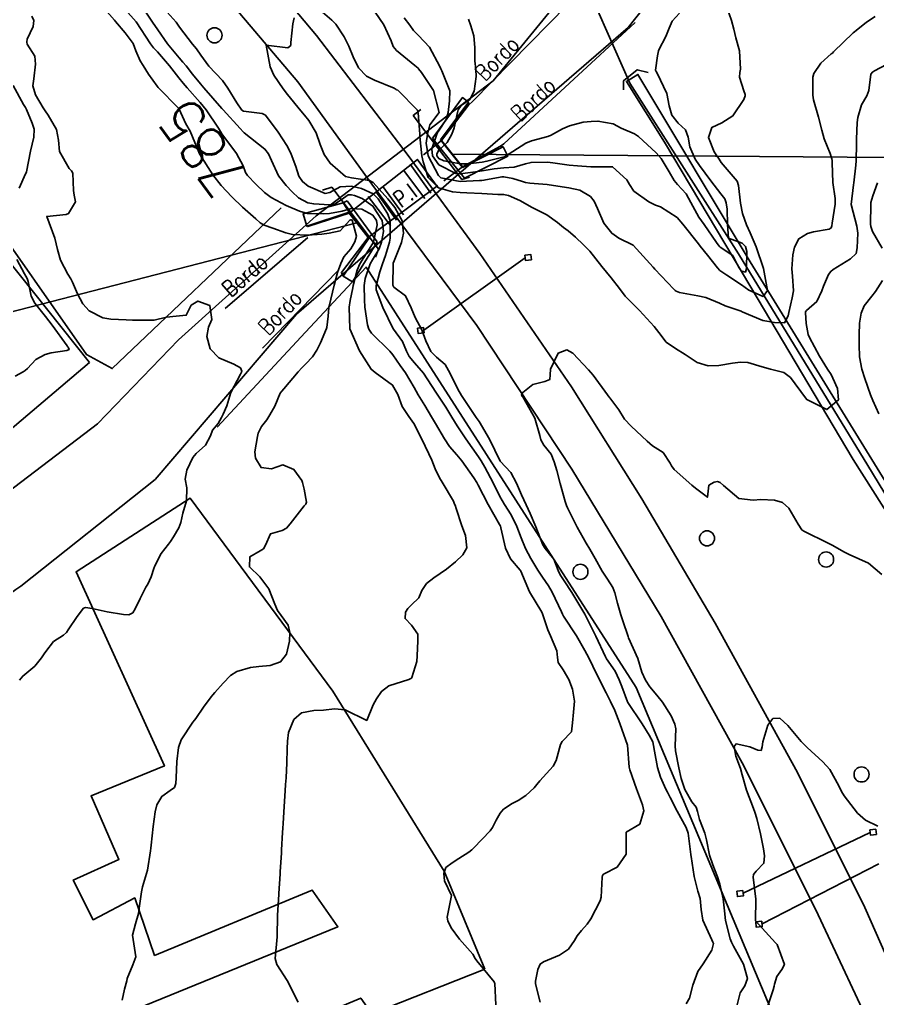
# Model space of a CAD drawing. Header units: metres. Extents: x 307586 to 320046, y 7427249 to 7434250.
# Drawn here: x 319146.4 to 319225.3, y 7428786.1 to 7428876.1 of the extents above; entities that cross this region are included whole.
import ezdxf
from ezdxf.enums import TextEntityAlignment as Align

# ---------------------------------------------------------------- set-up
doc = ezdxf.new("R2010")
doc.units = ezdxf.units.M
doc.header["$MEASUREMENT"] = 0
doc.linetypes.add('CONTINUO', pattern=[0])
doc.linetypes.add('TRACEJADO', pattern=[8.7, 8, -0.7])
for name, color, linetype in [('ALA', 45, 'Continuous'), ('BORDO', 45, 'Continuous'), ('BUEIRO', 151, 'Continuous'), ('Canaleta de Drenagem', 151, 'Continuous'), ('Cotas', 45, 'Continuous'), ('Curvas de Nivel 1m', 11, 'Continuous'), ('Curvas de Nivel 5m', 15, 'Continuous'), ('Divisa', 42, 'FENCELINE2'), ('Edificações', 30, 'Continuous'), ('EIXO', 45, 'Continuous'), ('GALERIA', 45, 'Continuous'), ('Hidrografia', 140, 'Continuous'), ('Linha Férrea', 20, 'Continuous'), ('Pontes_Viadutos_Tubos', 190, 'Continuous'), ('Portico', 45, 'Continuous'), ('Postes', 20, 'Continuous'), ('TEXTO', 45, 'Continuous'), ('TRILHO', 45, 'Continuous'), ('Vias Primárias', 230, 'Continuous')]:
    doc.layers.add(name, color=color, linetype=linetype)
doc.styles.add('ROMANS', font='romans', dxfattribs={"height": 0.2})
doc.styles.add('Style-STANDARD', font='STANDARD.shx')
doc.linetypes.add('FENCELINE2', pattern='A,0.25,-0.1,[132,ltypeshp.shx,S=0.1,R=0,X=-0.1,Y=0],-0.1,1', length=1.45)

msp = doc.modelspace()

# ---------------------------------------------------------------- linework, layer by layer
at = {"layer": 'ALA', "linetype": 'CONTINUO'}
for points in [[(319187.325, 7428861.522, 789.169), (319186.713, 7428862.286, 789.04), (319184.877, 7428864.571, 788.965), (319184.384, 7428865.19, 788.967)], [(319176.517, 7428859.44, 789.023), (319176.154, 7428859.251, 788.919), (319172.477, 7428858.248, 786.239), (319172.813, 7428857.109, 786.281)], [(319176.72, 7428858.294, 784.891), (319172.917, 7428857.074, 785.169), (319172.813, 7428857.109, 786.281)], [(319178.446, 7428856.077, 785.2), (319176, 7428852.857, 785.288), (319176.168, 7428852.498, 786.422)], [(319179.304, 7428855.655, 788.977), (319179.155, 7428855.458, 788.983), (319177.034, 7428852.002, 786.398), (319176.168, 7428852.498, 786.422)]]:
    msp.add_polyline3d(points, dxfattribs=at)
at = {"layer": 'BORDO', "linetype": 'CONTINUO'}
for points in [[(319187.709, 7428868.237, 785.391), (319188.104, 7428868.597, 785.378), (319198.561, 7428879.287, 785.573)], [(319190.648, 7428864.469, 785.473), (319190.931, 7428864.679, 785.315), (319203.026, 7428875.844, 785.689)], [(319172.907, 7428856.074, 784.675), (319165.285, 7428849.527, 784.046)], [(319175.691, 7428853.04, 784.63), (319168.721, 7428845.884, 784.046)]]:
    msp.add_polyline3d(points, dxfattribs=at)
at = {"layer": 'BUEIRO', "linetype": 'CONTINUO'}
for points in [[(319187.685, 7428868.531, 786.335), (319187.141, 7428868.933, 786.335), (319184.694, 7428865.619, 788.931), (319184.384, 7428865.19, 788.967)], [(319185.112, 7428865.047, 788.951), (319187.685, 7428868.531, 786.335)], [(319187.685, 7428868.531, 786.335), (319187.709, 7428868.237, 785.391), (319185.207, 7428864.986, 785.289)], [(319185.112, 7428865.047, 788.951), (319187.143, 7428862.514, 789.152)], [(319185.112, 7428865.047, 788.951), (319185.207, 7428864.986, 785.289), (319187.142, 7428862.563, 785.277), (319187.143, 7428862.514, 789.152)], [(319190.879, 7428864.423, 786.518), (319190.648, 7428864.469, 785.473), (319187.142, 7428862.563, 785.277)], [(319187.143, 7428862.514, 789.152), (319190.879, 7428864.423, 786.518)], [(319187.325, 7428861.522, 789.169), (319191.318, 7428863.563, 786.518), (319190.879, 7428864.423, 786.518)], [(319176.154, 7428859.251, 788.919), (319176.719, 7428858.399, 788.933)], [(319176.517, 7428859.44, 789.023), (319179.304, 7428855.655, 788.977)], [(319176.719, 7428858.399, 788.933), (319172.813, 7428857.109, 786.281)], [(319176.719, 7428858.399, 788.933), (319176.72, 7428858.294, 784.891), (319178.446, 7428856.077, 785.2), (319178.548, 7428856.046, 789.002)], [(319178.548, 7428856.046, 789.002), (319176.719, 7428858.399, 788.933)], [(319178.548, 7428856.046, 789.002), (319176.168, 7428852.498, 786.422)], [(319178.548, 7428856.046, 789.002), (319179.155, 7428855.458, 788.983)]]:
    msp.add_polyline3d(points, dxfattribs=at)
at = {"layer": 'Canaleta de Drenagem'}
msp.add_lwpolyline([(319276.11, 7428749.95), (319274.986, 7428751.815), (319260.626, 7428775.893), (319247.188, 7428798.424), (319229.488, 7428827.932), (319246.6, 7428825.449), (319246.655, 7428825.828), (319229.222, 7428828.475), (319213.609, 7428853.82), (319203.287, 7428871.064), (319202.225, 7428870.428), (319205.739, 7428864.844), (319213.686, 7428851.49), (319223.088, 7428835.659), (319231.339, 7428822.646), (319254.93, 7428783.295), (319267.244, 7428762.234), (319274.755, 7428749.95)], dxfattribs=at)
at = {"layer": 'Curvas de Nivel 1m', "flags": 128}
for points, elevation in [([(319172.023, 7428785.71), (319170.995, 7428787.72), (319170.065, 7428789.199), (319169.905, 7428789.733), (319170.093, 7428791.73), (319170.113, 7428793.73), (319170.237, 7428795.634), (319170.241, 7428795.729), (319170.351, 7428797.538), (319170.364, 7428797.728), (319170.474, 7428799.442), (319170.492, 7428799.727), (319170.59, 7428801.345), (319170.615, 7428801.726), (319170.638, 7428802.147), (319170.735, 7428803.732), (319170.826, 7428805.16), (319170.862, 7428805.731), (319170.901, 7428806.362), (319170.969, 7428807.73), (319171.015, 7428809.017), (319171.05, 7428809.729), (319171.135, 7428810.542), (319171.614, 7428811.721), (319172.339, 7428812.333), (319173.473, 7428812.567), (319174.342, 7428812.589), (319175.363, 7428812.695), (319176.343, 7428812.621), (319178.333, 7428811.64), (319178.906, 7428813.075), (319179.228, 7428813.631), (319179.683, 7428814.307), (319180.371, 7428814.813), (319182.196, 7428815.408), (319182.382, 7428815.496), (319182.438, 7428815.534), (319182.477, 7428815.589), (319182.931, 7428817.051), (319182.982, 7428817.584), (319183.03, 7428818.978), (319183.023, 7428819.584), (319182.441, 7428820.406), (319181.856, 7428821.008), (319181.91, 7428821.598), (319182.116, 7428821.937), (319182.463, 7428822.271), (319183.125, 7428822.932), (319183.39, 7428823.581), (319183.832, 7428824.234), (319184.495, 7428824.752), (319185.656, 7428825.553), (319186.51, 7428826.236), (319187.171, 7428826.879), (319187.541, 7428827.53), (319187.406, 7428828.665), (319187.077, 7428829.535), (319186.569, 7428831.14), (319186.46, 7428831.43), (319186.416, 7428831.542), (319186.303, 7428831.818), (319185.265, 7428833.56), (319185.015, 7428833.972), (319184.615, 7428834.799), (319184.307, 7428835.573), (319184.052, 7428836.152), (319183.357, 7428837.583), (319182.663, 7428838.961), (319182.203, 7428839.597), (319181.583, 7428840.508), (319181.18, 7428841.613), (319180.706, 7428842.488), (319179.095, 7428843.636), (319178.726, 7428843.951), (319177.662, 7428845.651), (319176.763, 7428847.66), (319176.713, 7428849.661), (319176.799, 7428850.271), (319177.037, 7428851.432), (319177.081, 7428851.657), (319177.437, 7428853.058), (319177.699, 7428853.657), (319178.861, 7428855.474), (319178.923, 7428855.578), (319178.946, 7428855.639), (319179.275, 7428857.24), (319179.237, 7428857.636), (319178.89, 7428858.12), (319177.88, 7428858.673), (319176.899, 7428858.75), (319176.075, 7428858.499), (319174.892, 7428858.27), (319174.35, 7428858.236), (319172.892, 7428858.284), (319172.133, 7428858.483), (319170.902, 7428859.023), (319169.52, 7428859.754), (319168.917, 7428860.216), (319168.127, 7428860.974), (319167.343, 7428861.784), (319167.181, 7428862.032), (319166.942, 7428862.658), (319166.355, 7428863.796), (319164.98, 7428865.61), (319164.857, 7428865.811), (319164.676, 7428866.123), (319163.539, 7428867.825), (319163.013, 7428868.478), (319161.798, 7428869.849), (319161.443, 7428870.259), (319161.042, 7428870.748), (319160.178, 7428871.869), (319159.066, 7428873.149), (319158.704, 7428873.52), (319158.436, 7428873.89), (319157.103, 7428875.91), (319155.341, 7428877.928)], 786), ([(319194.287, 7428785.708), (319194.035, 7428786.668), (319193.873, 7428787.452), (319193.857, 7428787.64), (319194.062, 7428788.738), (319194.29, 7428789.226), (319194.605, 7428789.442), (319196.079, 7428790.042), (319196.892, 7428790.605), (319197.461, 7428791.406), (319197.69, 7428791.813), (319198.107, 7428792.321), (319198.601, 7428792.907), (319198.954, 7428793.388), (319199.821, 7428795.056), (319199.896, 7428795.374), (319199.999, 7428797.21), (319200.027, 7428797.372), (319200.076, 7428797.46), (319200.165, 7428797.517), (319201.386, 7428798.147), (319202.193, 7428799.35), (319202.213, 7428801.35), (319203.452, 7428802.11), (319203.82, 7428803.334), (319203.704, 7428803.88), (319203.165, 7428805.341), (319202.547, 7428807.081), (319202.49, 7428807.348), (319202.313, 7428809.35), (319201.791, 7428810.822), (319201.628, 7428811.361), (319201.15, 7428812.569), (319200.75, 7428813.374), (319200.626, 7428813.637), (319200.371, 7428814.173), (319199.755, 7428815.386), (319199.144, 7428816.644), (319198.764, 7428817.396), (319198.413, 7428818.066), (319197.644, 7428819.408), (319196.451, 7428821.234), (319196.375, 7428821.344), (319196.337, 7428821.422), (319196.254, 7428821.624), (319195.391, 7428823.436), (319195.062, 7428824.014), (319194.497, 7428824.83), (319194.085, 7428825.454), (319193.425, 7428826.549), (319192.939, 7428827.466), (319192.537, 7428828.434), (319192.145, 7428829.476), (319191.625, 7428830.545), (319191.019, 7428831.493), (319190.584, 7428832.243), (319189.958, 7428833.506), (319189.194, 7428834.937), (319188.866, 7428835.518), (319188.627, 7428835.89), (319187.454, 7428837.532), (319186.661, 7428838.733), (319186.164, 7428839.548), (319185.597, 7428840.471), (319184.871, 7428841.567), (319184.697, 7428841.841), (319183.543, 7428843.582), (319182.732, 7428844.541), (319182.245, 7428845.105), (319181.99, 7428845.601), (319181.632, 7428846.487), (319180.794, 7428847.62), (319180.763, 7428847.657), (319179.822, 7428849.63), (319179.203, 7428851.242), (319179.19, 7428851.636), (319179.549, 7428852.916), (319179.78, 7428853.631), (319180.07, 7428854.408), (319180.418, 7428855.624), (319180.481, 7428856.01), (319180.473, 7428857.624), (319180.242, 7428858.277), (319179.367, 7428859.635), (319178.917, 7428860.089), (319177.855, 7428860.589), (319176.924, 7428860.782), (319175.882, 7428860.722), (319174.918, 7428860.198), (319174.503, 7428860.108), (319172.924, 7428860.801), (319172.424, 7428861.213), (319172.095, 7428861.723), (319171.805, 7428862.587), (319171.382, 7428863.734), (319171.241, 7428864.019), (319170.965, 7428864.525), (319170.189, 7428865.748), (319168.999, 7428867.319), (319168.707, 7428867.471), (319167.002, 7428867.678), (319166.83, 7428867.792), (319166.36, 7428868.449), (319165.56, 7428869.805), (319165.04, 7428870.501), (319163.796, 7428871.823), (319163.063, 7428872.848), (319162.658, 7428873.425), (319162.288, 7428873.842), (319161.096, 7428875.43), (319160.779, 7428875.863), (319159.121, 7428877.71)], 788), ([(319173.187, 7428877.709), (319175.107, 7428876.06), (319175.486, 7428875.686), (319176.247, 7428874.523), (319176.674, 7428873.674), (319177.068, 7428872.701), (319177.57, 7428871.662), (319178.303, 7428870.909), (319179.042, 7428870.536), (319180.862, 7428869.794), (319181.034, 7428869.691), (319181.08, 7428869.666), (319181.187, 7428869.618), (319183.006, 7428867.781), (319183.046, 7428867.59), (319183.05, 7428867.542), (319183.215, 7428865.588), (319183.222, 7428865.346), (319183.398, 7428863.586), (319183.516, 7428863.023), (319183.984, 7428861.579), (319184.923, 7428860.622), (319186.218, 7428860.259), (319186.919, 7428860.197), (319187.542, 7428860.163), (319188.919, 7428860.102), (319190.387, 7428860.036), (319190.918, 7428860.034), (319191.366, 7428859.942), (319192.417, 7428859.477), (319192.909, 7428859.203), (319193.499, 7428858.869), (319194.893, 7428858.147), (319195.878, 7428857.44), (319196.442, 7428856.998), (319196.875, 7428856.674), (319197.549, 7428856.092), (319198.289, 7428855.406), (319198.857, 7428854.795), (319199.973, 7428853.389), (319200.828, 7428852.367), (319201.603, 7428851.368), (319202.123, 7428850.677), (319202.799, 7428849.985), (319203.445, 7428849.343), (319204.771, 7428847.889), (319205.202, 7428847.323), (319205.888, 7428846.447), (319206.748, 7428845.841), (319207.635, 7428845.291), (319208.736, 7428844.571), (319209.754, 7428844.249), (319210.733, 7428844.294), (319211.999, 7428844.504), (319212.737, 7428844.595), (319213.402, 7428844.558), (319214.732, 7428844.163), (319215.496, 7428843.964), (319216.728, 7428843.654), (319217.335, 7428843.174), (319218.695, 7428841.317), (319218.827, 7428841.159), (319220.684, 7428840.231), (319221.744, 7428841.124), (319221.665, 7428842.169), (319221.229, 7428843.132), (319221.057, 7428843.466), (319220.731, 7428843.948), (319220.006, 7428845.147), (319219.063, 7428846.863), (319218.94, 7428847.158), (319218.783, 7428848.169), (319218.696, 7428849.161), (319218.71, 7428849.244), (319218.795, 7428849.35), (319219.765, 7428850.189), (319220.226, 7428851.146), (319220.36, 7428851.604), (319220.836, 7428852.668), (319221.027, 7428852.951), (319221.243, 7428853.134), (319222.853, 7428854.095), (319223.357, 7428854.606), (319223.477, 7428855.104), (319223.524, 7428856.463), (319223.426, 7428857.105), (319222.913, 7428859.11), (319223.123, 7428860.916), (319223.147, 7428861.108), (319223.334, 7428862.73), (319223.357, 7428863.106), (319223.396, 7428864.688), (319223.415, 7428865.106), (319223.472, 7428866.639), (319223.515, 7428867.105), (319223.862, 7428868.265), (319224.344, 7428869.097), (319224.544, 7428869.589), (319224.729, 7428871.093), (319224.863, 7428871.285), (319225.058, 7428871.414), (319226.16, 7428871.986)], 789), ([(319181.785, 7428876.285), (319182.31, 7428875.602), (319182.625, 7428875.124), (319183.094, 7428874.655), (319184.096, 7428873.58), (319185.057, 7428871.811), (319185.14, 7428871.569), (319185.23, 7428871.39), (319185.968, 7428869.561), (319185.946, 7428868.634), (319185.814, 7428867.562), (319185.651, 7428866.909), (319184.987, 7428865.946), (319184.836, 7428865.72), (319184.769, 7428865.572), (319184.316, 7428864.23), (319184.38, 7428863.576), (319184.951, 7428862.759), (319186.537, 7428861.956), (319186.938, 7428861.916), (319188.353, 7428862.118), (319188.943, 7428862.207), (319190.069, 7428862.385), (319190.948, 7428862.473), (319191.89, 7428862.545), (319192.954, 7428862.857), (319193.451, 7428862.97), (319194.956, 7428862.993), (319195.457, 7428862.943), (319196.952, 7428862.713), (319197.714, 7428862.656), (319198.951, 7428862.576), (319199.763, 7428862.58), (319200.951, 7428862.572), (319202.269, 7428861.36), (319202.508, 7428860.936), (319202.923, 7428860.34), (319204.305, 7428859.336), (319204.909, 7428859.052), (319205.354, 7428858.876), (319206.892, 7428857.901), (319207.406, 7428857.295), (319208.865, 7428855.478), (319209.026, 7428855.278), (319209.684, 7428854.442), (319210.6, 7428853.262), (319210.84, 7428853.043), (319211.482, 7428852.601), (319212.82, 7428851.701), (319213.508, 7428851.223), (319214.807, 7428850.629), (319215.211, 7428851.204), (319214.843, 7428853.21), (319214.163, 7428855.217), (319213.61, 7428856.489), (319213.291, 7428857.226), (319212.899, 7428858.279), (319212.723, 7428859.233), (319212.552, 7428860.859), (319212.411, 7428861.238), (319210.959, 7428862.969), (319210.751, 7428863.262), (319210.297, 7428863.94), (319209.774, 7428865.272), (319210.081, 7428866.18), (319210.997, 7428866.621), (319212.033, 7428867.245), (319213.028, 7428868.771), (319213.161, 7428869.099), (319213.143, 7428869.229), (319213.036, 7428869.564), (319212.641, 7428870.828), (319212.665, 7428871.236), (319212.732, 7428871.56), (319212.633, 7428873.237), (319212.283, 7428874.43), (319212.105, 7428875.245), (319211.893, 7428876.027), (319211.459, 7428877.255)], 787), ([(319146.373, 7428815.355), (319146.675, 7428815.72), (319147.036, 7428816.013), (319147.768, 7428816.627), (319148.397, 7428817.391), (319148.642, 7428817.756), (319148.794, 7428817.996), (319149.502, 7428818.904), (319150.426, 7428819.496), (319150.688, 7428819.717), (319150.862, 7428819.974), (319151.674, 7428821.191), (319152.275, 7428821.953), (319152.454, 7428822.021), (319153.046, 7428821.944), (319154.45, 7428821.638), (319155.934, 7428821.394), (319156.447, 7428821.344), (319156.8, 7428821.546), (319157.015, 7428821.894), (319157.482, 7428822.871), (319158.003, 7428823.885), (319158.17, 7428824.191), (319158.488, 7428824.864), (319158.746, 7428825.631), (319158.831, 7428825.877), (319159.403, 7428826.982), (319160.088, 7428827.864), (319160.28, 7428828.109), (319160.533, 7428828.538), (319161.025, 7428829.373), (319161.225, 7428829.85), (319161.407, 7428830.693), (319161.735, 7428831.843), (319161.782, 7428833.039), (319161.615, 7428833.845), (319161.781, 7428834.667), (319162.326, 7428835.834), (319162.626, 7428836.186), (319163.486, 7428836.97), (319163.95, 7428837.817), (319164.131, 7428838.335), (319164.66, 7428838.963), (319164.975, 7428839.499), (319165.12, 7428839.803), (319165.454, 7428840.571), (319165.822, 7428841.793), (319166.71, 7428843.5), (319166.813, 7428843.678), (319166.844, 7428843.779), (319166.717, 7428844.069), (319166.088, 7428844.424), (319164.731, 7428845.009), (319163.924, 7428845.818), (319163.604, 7428846.972), (319163.768, 7428847.82), (319164.065, 7428848.526), (319163.882, 7428849.819), (319162.797, 7428850.212), (319162.17, 7428849.839), (319161.714, 7428848.91), (319160.777, 7428848.829), (319159.905, 7428848.739), (319158.772, 7428848.47), (319158.212, 7428848.448), (319156.771, 7428848.47), (319156.185, 7428848.495), (319154.772, 7428848.564), (319154.041, 7428848.67), (319152.783, 7428849.307), (319152.2, 7428849.959), (319151.71, 7428850.875), (319151.249, 7428851.973), (319151.102, 7428852.262), (319150.82, 7428852.698), (319150.156, 7428853.987), (319149.878, 7428854.96), (319149.634, 7428855.992), (319148.883, 7428858), (319150.678, 7428858.19), (319150.887, 7428858.281), (319151.514, 7428859.361), (319151.407, 7428859.973), (319151.327, 7428860.384), (319151.276, 7428861.975), (319151.146, 7428862.187), (319150.937, 7428862.406), (319150.066, 7428863.989), (319149.951, 7428865.007), (319149.789, 7428865.992), (319148.996, 7428867.321), (319148.729, 7428867.733), (319148.565, 7428868.007), (319147.854, 7428869.184), (319147.601, 7428870.021), (319147.693, 7428870.673), (319147.854, 7428872.018), (319147.779, 7428872.738), (319147.071, 7428873.84), (319147.04, 7428874.03), (319147.041, 7428874.063), (319147.077, 7428874.323), (319147.635, 7428875.482), (319147.682, 7428876.021), (319147.497, 7428876.415)], 784), ([(319190.225, 7428785.488), (319190.105, 7428787.426), (319190.094, 7428787.489), (319190.045, 7428787.605), (319188.472, 7428789.514), (319188.313, 7428789.754), (319188.079, 7428790.129), (319186.858, 7428791.532), (319186.108, 7428792.572), (319185.785, 7428793.212), (319185.739, 7428793.546), (319186.143, 7428795.54), (319185.494, 7428796.888), (319185.43, 7428797.551), (319185.614, 7428798.105), (319186.178, 7428798.551), (319186.794, 7428798.924), (319187.719, 7428799.525), (319187.995, 7428799.722), (319188.197, 7428799.912), (319189.694, 7428801.498), (319189.91, 7428801.803), (319190.227, 7428802.456), (319190.601, 7428803.123), (319190.922, 7428803.483), (319191.718, 7428804.005), (319192.251, 7428804.266), (319192.977, 7428804.742), (319193.741, 7428805.455), (319193.983, 7428805.736), (319194.269, 7428806.085), (319195.494, 7428807.432), (319195.769, 7428807.949), (319196.161, 7428809.422), (319196.316, 7428809.699), (319197.159, 7428810.578), (319197.262, 7428811.411), (319197.357, 7428812.401), (319197.45, 7428813.409), (319197.271, 7428814.514), (319196.916, 7428815.415), (319196.392, 7428816.301), (319195.943, 7428816.972), (319195.876, 7428817.428), (319195.811, 7428818.029), (319195.247, 7428819.438), (319194.985, 7428819.988), (319194.509, 7428821.449), (319194.455, 7428821.585), (319193.319, 7428823.462), (319192.502, 7428825.367), (319192.477, 7428825.445), (319192.457, 7428825.471), (319191.548, 7428826.519), (319191.107, 7428827.491), (319190.68, 7428829.369), (319190.641, 7428829.499), (319190.612, 7428829.558), (319190.554, 7428829.651), (319189.519, 7428831.511), (319188.599, 7428833.291), (319188.472, 7428833.521), (319188.187, 7428833.944), (319187.088, 7428835.535), (319186.628, 7428836.073), (319185.931, 7428836.846), (319185.474, 7428837.558), (319184.664, 7428838.961), (319184.284, 7428839.574), (319183.665, 7428840.598), (319183.077, 7428841.586), (319182.703, 7428842.257), (319181.895, 7428843.602), (319181.416, 7428844.295), (319180.739, 7428845.271), (319180.451, 7428845.623), (319178.759, 7428847.267), (319178.509, 7428847.643), (319178.393, 7428848.019), (319178.156, 7428849.646), (319178.113, 7428850.333), (319178.085, 7428851.647), (319178.178, 7428852.294), (319178.632, 7428853.643), (319178.847, 7428854.025), (319179.473, 7428855.017), (319179.683, 7428855.632), (319179.871, 7428856.632), (319179.756, 7428857.631), (319178.903, 7428858.955), (319177.907, 7428859.655), (319177.19, 7428859.94), (319176.916, 7428860.004), (319176.61, 7428859.979), (319176.188, 7428859.677), (319175.432, 7428859.157), (319174.903, 7428859.06), (319173.453, 7428859.156), (319172.906, 7428859.259), (319172.061, 7428859.723), (319171.461, 7428860.275), (319170.924, 7428860.843), (319170.213, 7428861.747), (319169.564, 7428863.137), (319169.299, 7428863.757), (319168.96, 7428864.208), (319167.061, 7428865.709), (319166.983, 7428865.771), (319166.963, 7428865.79), (319166.676, 7428866.103), (319165.114, 7428867.809), (319165.005, 7428867.934), (319163.349, 7428869.827), (319163.037, 7428870.198), (319162.291, 7428871.087), (319161.698, 7428871.85), (319161.412, 7428872.21), (319161.06, 7428872.584), (319160.004, 7428873.871), (319159.092, 7428875.158), (319158.619, 7428875.887), (319158, 7428876.785)], 787), ([(319179.115, 7428876.807), (319179.917, 7428875.632), (319180.566, 7428874.147), (319180.772, 7428873.623), (319181.078, 7428873.263), (319182.766, 7428871.885), (319183.054, 7428871.639), (319183.098, 7428871.59), (319183.376, 7428871.26), (319184.469, 7428869.576), (319185.003, 7428867.57), (319184.132, 7428866.439), (319183.916, 7428865.581), (319183.801, 7428864.755), (319183.97, 7428863.58), (319184.936, 7428861.771), (319185.16, 7428861.568), (319186.93, 7428861.214), (319188.717, 7428861.31), (319188.931, 7428861.324), (319189.118, 7428861.331), (319189.949, 7428861.51), (319190.78, 7428861.657), (319190.935, 7428861.659), (319191.787, 7428861.487), (319192.661, 7428861.205), (319192.929, 7428861.118), (319193.341, 7428861.054), (319194.928, 7428860.931), (319195.518, 7428860.854), (319196.925, 7428860.632), (319197.926, 7428860.418), (319198.917, 7428859.843), (319199.262, 7428859.397), (319199.554, 7428858.742), (319200.146, 7428857.387), (319200.874, 7428856.461), (319201.516, 7428856.017), (319202.863, 7428855.35), (319204.676, 7428853.332), (319204.84, 7428853.152), (319206.578, 7428851.304), (319206.701, 7428851.19), (319206.811, 7428851.121), (319207.106, 7428851.001), (319208.807, 7428850.691), (319209.538, 7428850.54), (319210.801, 7428850.023), (319211.331, 7428849.785), (319212.793, 7428849.282), (319212.894, 7428849.229), (319214.781, 7428848.442), (319215.842, 7428848.257), (319216.783, 7428848.231), (319217.105, 7428848.861), (319217.163, 7428849.176), (319217.472, 7428850.508), (319217.599, 7428851.172), (319217.499, 7428852.508), (319217.445, 7428853.174), (319217.551, 7428854.478), (319217.689, 7428855.172), (319218.093, 7428855.95), (319218.882, 7428856.421), (319219.45, 7428856.589), (319220.889, 7428856.847), (319221.085, 7428856.942), (319221.139, 7428857.136), (319221.152, 7428857.393), (319221.425, 7428859.132), (319221.441, 7428859.655), (319221.231, 7428861.136), (319221.151, 7428862.946), (319221.159, 7428863.137), (319221.142, 7428863.314), (319220.97, 7428863.807), (319220.432, 7428865.146), (319220.201, 7428865.942), (319219.92, 7428867.151), (319219.456, 7428868.729), (319219.376, 7428869.157), (319219.388, 7428870.818), (319219.472, 7428871.156), (319220.113, 7428872.104), (319221.08, 7428872.95), (319221.184, 7428873.036), (319221.283, 7428873.137), (319223.101, 7428874.901), (319223.218, 7428874.993), (319223.368, 7428875.107), (319224.338, 7428875.875), (319225.123, 7428876.4)], 788), ([(319187.709, 7428876.141), (319187.904, 7428875.538), (319188.172, 7428874.612), (319188.264, 7428873.532), (319188.282, 7428872.314), (319188.369, 7428871.53), (319188.396, 7428870.879), (319188.225, 7428869.532), (319187.807, 7428868.752), (319187.013, 7428868.208), (319186.741, 7428867.818), (319186.681, 7428867.553), (319186.387, 7428866.158), (319186.17, 7428865.558), (319185.731, 7428864.807), (319184.968, 7428864.11), (319184.774, 7428863.763), (319184.789, 7428863.572), (319184.959, 7428863.329), (319185.414, 7428863.108), (319186.952, 7428862.834), (319187.645, 7428862.847), (319188.955, 7428863.012), (319189.389, 7428863.083), (319190.963, 7428863.478), (319190.981, 7428863.482), (319191.013, 7428863.499), (319192.976, 7428864.738), (319193.491, 7428864.952), (319194.982, 7428865.356), (319195.054, 7428865.377), (319195.236, 7428865.447), (319196.359, 7428866.066), (319196.992, 7428866.35), (319198.253, 7428866.668), (319198.996, 7428866.725), (319199.608, 7428866.782), (319200.994, 7428866.536), (319201.751, 7428866.129), (319202.985, 7428865.6), (319203.35, 7428865.346), (319204.968, 7428863.846), (319205.419, 7428863.325), (319206.158, 7428862.105), (319206.613, 7428861.313), (319206.929, 7428860.948), (319207.717, 7428860.095), (319208.145, 7428859.292), (319208.893, 7428857.948), (319209.37, 7428857.275), (319210.517, 7428855.612), (319210.766, 7428855.261), (319210.862, 7428855.179), (319212.012, 7428854.4), (319212.594, 7428853.234), (319212.839, 7428852.966), (319213.185, 7428852.879), (319213.29, 7428853.226), (319213.297, 7428854.787), (319213.184, 7428855.227), (319212.866, 7428855.536), (319211.629, 7428856.007), (319211.532, 7428857.25), (319211.487, 7428858.668), (319211.394, 7428859.253), (319211.283, 7428859.621), (319210.921, 7428860.079), (319209.998, 7428861.269), (319208.954, 7428862.691), (319208.554, 7428863.286), (319208.079, 7428864.398), (319207.909, 7428865.296), (319207.674, 7428865.984), (319206.996, 7428866.577), (319206.415, 7428867.316), (319206.167, 7428868.168), (319205.933, 7428869.321), (319205.051, 7428871.186), (319204.969, 7428871.331), (319204.913, 7428871.474), (319205.075, 7428872.79), (319205.178, 7428873.232), (319205.214, 7428873.329), (319205.847, 7428874.571), (319206.157, 7428875.319), (319206.448, 7428875.978), (319207.117, 7428876.702)], 786), ([(319207.74, 7428785.569), (319208.031, 7428786.092), (319208.34, 7428787.276), (319208.791, 7428788.54), (319209.281, 7428789.262), (319210.086, 7428790.515), (319210.228, 7428791.112), (319210.192, 7428791.249), (319210.096, 7428791.465), (319209.266, 7428793.263), (319209.108, 7428794.241), (319209.016, 7428795.267), (319208.814, 7428795.934), (319208.46, 7428797.276), (319208.191, 7428799.123), (319208.164, 7428799.28), (319208.164, 7428799.309), (319207.919, 7428801.283), (319207.714, 7428801.792), (319206.889, 7428803.294), (319206.255, 7428804.537), (319205.998, 7428805.042), (319205.863, 7428805.306), (319205.37, 7428806.41), (319205.093, 7428807.318), (319204.802, 7428808.826), (319204.731, 7428809.324), (319204.649, 7428809.658), (319204.323, 7428810.297), (319203.684, 7428811.336), (319202.362, 7428813.302), (319202.336, 7428813.35), (319201.793, 7428814.775), (319201.569, 7428815.362), (319201.195, 7428816.172), (319200.402, 7428817.307), (319200.355, 7428817.38), (319200.307, 7428817.478), (319199.405, 7428819.39), (319198.452, 7428821.294), (319198.391, 7428821.401), (319198.302, 7428821.555), (319197.193, 7428823.413), (319196.493, 7428824.469), (319196.119, 7428825.046), (319195.948, 7428825.428), (319195.545, 7428826.466), (319194.743, 7428827.447), (319194.528, 7428827.794), (319193.898, 7428829.457), (319193.357, 7428830.67), (319192.988, 7428831.466), (319192.587, 7428832.402), (319192.126, 7428833.477), (319191.58, 7428834.453), (319190.623, 7428835.5), (319189.613, 7428837.51), (319188.667, 7428839.126), (319188.402, 7428839.523), (319187.795, 7428840.416), (319187.06, 7428841.536), (319186.701, 7428842.111), (319185.998, 7428843.551), (319185.548, 7428844.375), (319184.738, 7428845.068), (319184.235, 7428845.575), (319183.776, 7428846.557), (319183.392, 7428847.584), (319182.78, 7428848.707), (319182.422, 7428849.596), (319181.909, 7428850.708), (319180.812, 7428851.506), (319180.748, 7428851.621), (319180.745, 7428851.69), (319180.758, 7428853.621), (319180.769, 7428853.696), (319180.846, 7428853.921), (319181.528, 7428855.61), (319181.718, 7428856.454), (319181.594, 7428857.609), (319180.901, 7428858.824), (319180.274, 7428859.626), (319178.928, 7428861.128), (319178.592, 7428861.307), (319176.932, 7428861.548), (319176.384, 7428861.675), (319174.951, 7428862.9), (319174.417, 7428863.695), (319174.042, 7428864.63), (319173.685, 7428865.703), (319172.994, 7428866.834), (319172.608, 7428867.325), (319172.262, 7428867.721), (319171.025, 7428869.222), (319170.641, 7428869.744), (319169.789, 7428871.009), (319169.444, 7428871.756), (319169.073, 7428873.76), (319171.071, 7428873.515), (319171.332, 7428873.736), (319171.352, 7428874.011), (319171.52, 7428875.734), (319171.647, 7428876.271)], 789), ([(319146.339, 7428860.616), (319146.932, 7428861.915), (319146.986, 7428862.029), (319147.003, 7428862.098), (319147.374, 7428864.024), (319147.703, 7428865.288), (319147.725, 7428866.019), (319147.541, 7428866.575), (319147.001, 7428867.845), (319146.912, 7428868.031), (319146.743, 7428868.297), (319145.796, 7428870.042)], 783), ([(319145.985, 7428843.31), (319146.71, 7428843.723), (319146.893, 7428843.837), (319147.097, 7428844.016), (319147.88, 7428844.854), (319148.732, 7428845.302), (319149.277, 7428845.452), (319150.738, 7428845.663), (319150.948, 7428845.768), (319150.854, 7428845.978), (319150.802, 7428846.038), (319150.744, 7428846.101), (319149.375, 7428847.994), (319148.775, 7428848.814), (319147.79, 7428850.015), (319147.44, 7428850.662), (319147.164, 7428852.025), (319147.086, 7428852.297), (319146.82, 7428852.724), (319146.121, 7428854.037)], 783), ([(319215.196, 7428785.192), (319215.723, 7428786.868), (319215.811, 7428787.183), (319215.843, 7428787.386), (319216.056, 7428788.072), (319216.525, 7428788.716), (319216.768, 7428789.173), (319216.091, 7428791.014), (319216.025, 7428791.114), (319215.963, 7428791.182), (319214.123, 7428793.21), (319214.143, 7428795.21), (319213.899, 7428797.213), (319213.916, 7428797.463), (319214.172, 7428797.785), (319214.879, 7428798.503), (319214.936, 7428799.199), (319214.837, 7428799.839), (319214.581, 7428801.204), (319214.234, 7428802.608), (319214.048, 7428803.212), (319213.928, 7428803.532), (319213.279, 7428805.22), (319212.875, 7428806.626), (319212.731, 7428807.226), (319212.3, 7428808.348), (319212.139, 7428809.232), (319212.315, 7428809.48), (319213.584, 7428809.217), (319214.308, 7428808.91), (319214.626, 7428808.888), (319214.736, 7428809.204), (319214.782, 7428809.667), (319215.257, 7428811.196), (319215.704, 7428811.829), (319216.343, 7428811.859), (319217.073, 7428811.173), (319218.318, 7428809.708), (319218.583, 7428809.424), (319218.866, 7428809.152), (319220.294, 7428807.841), (319220.934, 7428807.123), (319221.77, 7428805.613), (319222.01, 7428805.113), (319222.259, 7428804.695), (319223.496, 7428803.097), (319224.233, 7428802.451), (319225.379, 7428801.919)], 791)]:
    msp.add_lwpolyline(points, dxfattribs=dict(at, elevation=elevation))
at = {"layer": 'Curvas de Nivel 5m', "flags": 128}
for points, elevation in [([(319155.823, 7428785.903), (319156.033, 7428786.927), (319156.247, 7428787.691), (319156.291, 7428787.898), (319156.807, 7428789.147), (319157.089, 7428789.89), (319156.896, 7428791.08), (319156.765, 7428791.893), (319157.062, 7428792.931), (319157.314, 7428793.888), (319157.427, 7428794.584), (319157.614, 7428795.885), (319157.697, 7428796.335), (319158.163, 7428797.88), (319158.424, 7428799.642), (319158.456, 7428799.876), (319158.489, 7428800.171), (319158.667, 7428801.875), (319158.864, 7428803.236), (319159.026, 7428803.872), (319159.456, 7428804.656), (319160.253, 7428805.193), (319160.639, 7428805.473), (319160.762, 7428805.853), (319160.785, 7428806.369), (319160.865, 7428807.851), (319160.998, 7428809.154), (319161.236, 7428809.846), (319162.329, 7428811.471), (319162.487, 7428811.673), (319162.596, 7428811.827), (319163.313, 7428812.851), (319164.026, 7428813.813), (319164.172, 7428813.995), (319164.359, 7428814.204), (319165.104, 7428815.067), (319165.805, 7428815.789), (319166.386, 7428816.136), (319167.641, 7428816.517), (319168.391, 7428816.612), (319169.445, 7428816.697), (319170.396, 7428817.046), (319170.951, 7428817.732), (319171.222, 7428818.927), (319171.246, 7428819.728), (319171.11, 7428820.401), (319170.448, 7428821.281), (319170.112, 7428821.743), (319169.876, 7428822.328), (319169.332, 7428823.751), (319168.489, 7428824.837), (319167.527, 7428825.77), (319167.585, 7428826.697), (319168.518, 7428827.237), (319168.842, 7428827.434), (319169.017, 7428827.755), (319169.469, 7428828.821), (319170.543, 7428829.112), (319170.952, 7428829.329), (319171.269, 7428829.729), (319172.57, 7428831.374), (319172.731, 7428831.549), (319172.791, 7428831.708), (319172.585, 7428832.912), (319172.414, 7428833.535), (319172.343, 7428833.714), (319171.621, 7428834.737), (319170.614, 7428835.154), (319169.56, 7428834.799), (319168.61, 7428834.894), (319168.096, 7428835.765), (319168.039, 7428836.356), (319168.261, 7428837.764), (319168.352, 7428838.058), (319168.657, 7428838.694), (319169.122, 7428839.3), (319169.415, 7428839.753), (319169.878, 7428840.551), (319170.364, 7428841.743), (319170.501, 7428841.936), (319170.697, 7428842.155), (319172.008, 7428843.721), (319172.344, 7428844.091), (319172.724, 7428844.453), (319173.347, 7428845.091), (319173.727, 7428845.7), (319174.061, 7428846.385), (319174.64, 7428847.691), (319174.664, 7428847.791), (319174.78, 7428848.815), (319174.845, 7428849.636), (319174.854, 7428849.689), (319174.866, 7428849.761), (319175.338, 7428851.682), (319175.649, 7428852.859), (319175.941, 7428853.679), (319176.224, 7428854.302), (319176.856, 7428855.024), (319177.237, 7428855.664), (319177.385, 7428856.179), (319176.979, 7428857.669), (319176.883, 7428857.698), (319176.857, 7428857.697), (319176.787, 7428857.671), (319175.871, 7428856.682), (319174.871, 7428856.454), (319174.184, 7428856.383), (319172.869, 7428856.281), (319171.482, 7428856.344), (319170.87, 7428856.488), (319169.69, 7428856.936), (319168.877, 7428857.205), (319168.516, 7428857.402), (319168.117, 7428857.771), (319166.899, 7428858.851), (319165.899, 7428859.8), (319164.923, 7428860.855), (319164.151, 7428861.818), (319162.952, 7428863.76), (319162.925, 7428863.802), (319162.909, 7428863.831), (319162.881, 7428863.904), (319162.067, 7428865.844), (319161.67, 7428866.53), (319161.069, 7428867.859), (319161.004, 7428867.965), (319159.133, 7428869.879), (319159.034, 7428869.983), (319158.238, 7428871.085), (319157.744, 7428871.9), (319157.47, 7428872.317), (319157.066, 7428873.228), (319156.848, 7428873.912), (319156.098, 7428874.909), (319155.218, 7428875.929), (319155.104, 7428876.058), (319153.475, 7428877.946)], 785), ([(319225.769, 7428855.076), (319224.886, 7428856.629), (319224.715, 7428857.092), (319224.681, 7428857.306), (319224.707, 7428859.092), (319224.732, 7428859.275), (319224.921, 7428859.9), (319225.346, 7428861.084)], 790), ([(319225.452, 7428839.85), (319224.898, 7428841.087), (319224.701, 7428841.599), (319224.169, 7428843.096), (319223.879, 7428843.951), (319223.667, 7428845.101), (319223.662, 7428846.198), (319223.656, 7428847.101), (319223.687, 7428848.198), (319223.84, 7428849.1), (319224.112, 7428849.784), (319224.809, 7428850.657), (319225.15, 7428851.085), (319225.806, 7428852.098)], 790), ([(319212.363, 7428785.227), (319212.689, 7428786.571), (319213.111, 7428787.219), (319213.359, 7428787.912), (319213.005, 7428789.221), (319212.089, 7428790.882), (319211.907, 7428791.232), (319211.79, 7428791.54), (319211.352, 7428793.238), (319211.26, 7428794.11), (319211.143, 7428795.24), (319210.831, 7428796.569), (319210.622, 7428797.245), (319210.179, 7428798.348), (319209.87, 7428799.255), (319209.589, 7428800.642), (319209.435, 7428801.262), (319208.968, 7428802.533), (319208.773, 7428803.272), (319208.634, 7428803.661), (319208.252, 7428804.141), (319207.607, 7428805.287), (319207.253, 7428806.31), (319207.047, 7428807.292), (319206.745, 7428808.857), (319206.703, 7428809.296), (319206.769, 7428810.855), (319206.69, 7428811.296), (319206.344, 7428812.059), (319205.549, 7428813.312), (319205.024, 7428813.974), (319204.377, 7428814.736), (319203.986, 7428815.334), (319203.657, 7428816.071), (319203.269, 7428817.341), (319202.431, 7428819.245), (319202.39, 7428819.351), (319201.89, 7428820.801), (319201.7, 7428821.361), (319201.415, 7428822.42), (319201.168, 7428823.37), (319200.972, 7428823.857), (319200.495, 7428824.634), (319200.009, 7428825.385), (319199.365, 7428826.54), (319198.866, 7428827.397), (319198.531, 7428827.945), (319197.696, 7428829.409), (319196.801, 7428831.187), (319196.701, 7428831.419), (319196.578, 7428831.79), (319196.132, 7428833.427), (319195.814, 7428834.631), (319195.593, 7428835.435), (319195.314, 7428836.123), (319194.638, 7428836.968), (319194.363, 7428837.453), (319194.262, 7428837.84), (319193.785, 7428839.459), (319192.692, 7428841.4), (319192.654, 7428841.432), (319192.609, 7428841.471), (319192.568, 7428841.599), (319192.698, 7428841.813), (319193.629, 7428842.541), (319194.714, 7428842.823), (319195.17, 7428842.989), (319195.211, 7428843.443), (319195.226, 7428843.941), (319195.934, 7428845.432), (319196.746, 7428845.733), (319197.292, 7428845.415), (319198.728, 7428843.897), (319199.171, 7428843.396), (319200.493, 7428841.585), (319200.636, 7428841.381), (319200.692, 7428841.31), (319201.523, 7428840.209), (319202.066, 7428839.359), (319202.663, 7428838.706), (319204.137, 7428837.335), (319204.639, 7428836.894), (319205.598, 7428836.281), (319206.258, 7428835.305), (319206.377, 7428835.06), (319206.617, 7428834.716), (319208.249, 7428833.284), (319208.599, 7428832.994), (319209.688, 7428832.167), (319209.804, 7428833.268), (319210.298, 7428833.571), (319210.606, 7428833.607), (319210.865, 7428833.516), (319211.157, 7428833.252), (319212.585, 7428832.065), (319213.898, 7428831.902), (319214.584, 7428831.959), (319215.86, 7428831.915), (319216.581, 7428831.701), (319217.182, 7428831.174), (319218.028, 7428829.695), (319218.37, 7428829.162), (319218.551, 7428829.037), (319218.791, 7428828.917), (319220.542, 7428828.081), (319221.171, 7428827.763), (319222.304, 7428827.113), (319222.531, 7428826.989), (319222.742, 7428826.895), (319224.518, 7428826.107), (319225.722, 7428825.072)], 790)]:
    msp.add_lwpolyline(points, dxfattribs=dict(at, elevation=elevation))
at = {"layer": 'Divisa'}
msp.add_lwpolyline([(319170.442, 7428858.794), (319154.909, 7428844.002), (319152.536, 7428845.296), (319142.73, 7428859.287), (319137.299, 7428866.015), (319119.514, 7428884.074), (319120.96, 7428885.497), (319099.593, 7428904.833), (319096.321, 7428907.622), (319096.76, 7428910.932, 0.196617), (319094.773, 7428918.505), (319078.56, 7428934.151), (319055.315, 7428953.283)], format="xyb", dxfattribs=at)
msp.add_lwpolyline([(319164.564, 7428838.629), (319172.702, 7428847.365), (319178.263, 7428853.346), (319203.123, 7428814.668), (319217.828, 7428779.591), (319229.256, 7428749.95)], dxfattribs=at)
at = {"layer": 'Edificações'}
for points in [[(319152.816, 7428844.56), (319143.798, 7428855.846), (319137.963, 7428851.872), (319138.653, 7428850.971), (319135.47, 7428848.428), (319143.851, 7428836.983), (319152.816, 7428844.56)], [(319189.186, 7428788.744), (319178.785, 7428784.643), (319177.781, 7428786.101), (319155.975, 7428776.987), (319153.329, 7428783.549), (319175.683, 7428792.663), (319173.311, 7428796.035), (319158.804, 7428790.02), (319156.979, 7428795.306), (319153.147, 7428793.301), (319151.322, 7428796.946), (319155.519, 7428798.86), (319152.964, 7428804.693), (319159.706, 7428807.456), (319151.585, 7428825.318), (319162.076, 7428832.1), (319175.214, 7428814.329), (319185.45, 7428797.783), (319189.186, 7428788.744)]]:
    msp.add_lwpolyline(points, dxfattribs=at)
at = {"layer": 'EIXO', "linetype": 'CONTINUO'}
for points in [[(319184.242, 7428860.158, 789.508), (319182.319, 7428862.805, 789.425)], [(319181.076, 7428857.675, 789.447), (319179.151, 7428860.294, 789.367)]]:
    msp.add_polyline3d(points, dxfattribs=at)
at = {"layer": 'GALERIA', "linetype": 'TRACEJADO', "flags": 128}
for points in [[(319176.72, 7428858.294), (319185.207, 7428864.986)], [(319178.446, 7428856.077), (319187.142, 7428862.563)]]:
    msp.add_lwpolyline(points, dxfattribs=at)
at = {"layer": 'Hidrografia'}
msp.add_lwpolyline([(319275.545, 7428749.95), (319274.337, 7428751.966), (319266.31, 7428765.486), (319256.56, 7428781.159), (319246.543, 7428798.555), (319235.611, 7428816.709), (319224.46, 7428835.078), (319212.558, 7428854.572), (319202.54, 7428870.256), (319195.482, 7428886.255), (319192.489, 7428891.753), (319185.386, 7428899.37), (319176.09, 7428909.745), (319165.587, 7428920.73), (319158.953, 7428927.365), (319145.039, 7428939.903)], dxfattribs=at)
at = {"layer": 'Linha Férrea'}
for points in [[(319134.525, 7428910.903), (319148.239, 7428896.981), (319159.585, 7428885.008), (319171.973, 7428870.383), (319178.792, 7428860.983), (319188.476, 7428847.975), (319197.206, 7428834.753), (319205.436, 7428821.2), (319212.876, 7428807.732), (319219.652, 7428794.225), (319225.512, 7428781.713), (319230.791, 7428768.994), (319235.908, 7428755.856), (319238.216, 7428749.95)], [(319242.007, 7428749.95), (319238.259, 7428761.126), (319230.4, 7428780.331), (319224.164, 7428794.42), (319217.974, 7428806.844), (319210.409, 7428820.601), (319203.633, 7428832.028), (319197.188, 7428842.333), (319188.748, 7428854.598), (319182.139, 7428863.619), (319173.701, 7428874.636), (319165.431, 7428884.525), (319155.286, 7428895.588), (319144.313, 7428907.269)]]:
    msp.add_lwpolyline(points, dxfattribs=at)
at = {"layer": 'Pontes_Viadutos_Tubos'}
for points in [[(319201.961, 7428869.649), (319201.961, 7428870.49), (319203.224, 7428871.499), (319204.233, 7428871.247)], [(319183.318, 7428867.838), (319182.613, 7428867.282), (319187.089, 7428861.396), (319187.787, 7428861.605)], [(319174.266, 7428860.426), (319175.11, 7428860.683), (319179.411, 7428854.981), (319179.133, 7428854.264)]]:
    msp.add_lwpolyline(points, dxfattribs=at)
at = {"layer": 'Portico'}
for points in [[(319183.584, 7428847.546), (319192.907, 7428854.197)], [(319212.968, 7428795.74), (319224.651, 7428801.334)], [(319214.709, 7428792.919), (319225.455, 7428798.434)]]:
    msp.add_lwpolyline(points, dxfattribs=at)
for points in [[(319192.881, 7428854.437), (319193.434, 7428854.498), (319193.486, 7428854.018), (319192.934, 7428853.957)], [(319183.006, 7428847.725), (319183.558, 7428847.786), (319183.611, 7428847.306), (319183.058, 7428847.245)], [(319224.625, 7428801.574), (319225.177, 7428801.634), (319225.23, 7428801.154), (319224.677, 7428801.093)], [(319212.389, 7428795.919), (319212.941, 7428795.98), (319212.994, 7428795.5), (319212.441, 7428795.439)], [(319214.13, 7428793.099), (319214.682, 7428793.159), (319214.735, 7428792.679), (319214.182, 7428792.619)]]:
    msp.add_lwpolyline(points, close=True, dxfattribs=at)
at = {"layer": 'Postes'}
for centre in [(319164.319, 7428874.666), (319209.645, 7428828.392), (319220.604, 7428826.442), (319197.992, 7428825.31), (319223.867, 7428806.672)]:
    msp.add_circle(centre, 0.694, dxfattribs=at)
at = {"layer": 'TEXTO', "linetype": 'CONTINUO'}
for points in [[(319186.192, 7428863.725, 0), (319654.731, 7428860.164, 0)], [(319177.425, 7428857.429, 0), (318873.341, 7428779.047, 0)]]:
    msp.add_polyline3d(points, dxfattribs=at)
at = {"layer": 'TRILHO', "linetype": 'CONTINUO'}
for points in [[(319184.889, 7428860.628, 789.765), (319182.966, 7428863.275, 789.686)], [(319183.661, 7428859.664, 789.62), (319181.706, 7428862.275, 789.533)], [(319181.721, 7428858.148, 789.704), (319179.796, 7428860.768, 789.626)], [(319180.503, 7428857.165, 789.559), (319178.469, 7428859.836, 789.477)]]:
    msp.add_polyline3d(points, dxfattribs=at)
at = {"layer": 'Vias Primárias'}
msp.add_lwpolyline([(319136.885, 7428826.256), (319153.55, 7428838.922), (319161.002, 7428846.653), (319173.674, 7428858.047), (319189.95, 7428870.486), (319203.116, 7428886.586), (319214.565, 7428901.809), (319223.511, 7428914.147), (319233.733, 7428927.872), (319237.624, 7428933.388, 0.202258), (319240.124, 7428944.829), (319238.794, 7428957.884), (319235.186, 7428970.774), (319230.964, 7428987.379), (319227.517, 7428998.279, 0.321187), (319225.297, 7428999.942), (319215.195, 7429001.384), (319198.301, 7429003.832), (319180.797, 7429005.897), (319159.13, 7429008.398), (319136.127, 7429011.233)], format="xyb", dxfattribs=at)
msp.add_lwpolyline([(319136.885, 7428826.256), (319153.55, 7428838.922), (319161.002, 7428846.653), (319173.674, 7428858.047), (319189.95, 7428870.486), (319203.116, 7428886.586), (319214.565, 7428901.809), (319223.511, 7428914.147), (319233.733, 7428927.872), (319237.624, 7428933.388, 0.202258), (319240.124, 7428944.829), (319238.794, 7428957.884), (319235.186, 7428970.774), (319230.964, 7428987.379), (319227.517, 7428998.279, 0.321187), (319225.297, 7428999.942), (319215.195, 7429001.384), (319198.301, 7429003.832), (319180.797, 7429005.897), (319159.13, 7429008.398), (319136.127, 7429011.233)], format="xyb", dxfattribs=at)
at = {"layer": 'Vias Primárias', "elevation": 800.863}
msp.add_lwpolyline([(319139.932, 7428817.806, -0.08602), (319146.501, 7428823.996), (319158.869, 7428833.808), (319171.852, 7428849.025), (319189.933, 7428864.631), (319202.377, 7428875.377), (319215.596, 7428892.068), (319227.962, 7428907.763), (319245.818, 7428930.412), (319258.418, 7428946.488), (319273.725, 7428965.205), (319287.951, 7428983.065, -0.202369), (319301.543, 7428990.471), (319329.908, 7428987.003), (319353.172, 7428983.753), (319378.755, 7428980.276)], format="xyb", dxfattribs=at)
msp.add_lwpolyline([(319139.932, 7428817.806, -0.08602), (319146.501, 7428823.996), (319158.869, 7428833.808), (319171.852, 7428849.025), (319189.933, 7428864.631), (319202.377, 7428875.377), (319215.596, 7428892.068), (319227.962, 7428907.763), (319245.818, 7428930.412), (319258.418, 7428946.488), (319273.725, 7428965.205), (319287.951, 7428983.065, -0.202369), (319301.543, 7428990.471), (319329.908, 7428987.003), (319353.172, 7428983.753), (319378.755, 7428980.276)], format="xyb", dxfattribs=at)

# ---------------------------------------------------------------- texts
at = {"layer": 'Cotas', "style": 'Style-STANDARD'}
msp.add_text('785', height=4, rotation=126.42847, dxfattribs=at).set_placement((319163.252, 7428864.282, 785), align=Align.MIDDLE_CENTER)
at = {"layer": 'TEXTO', "style": 'ROMANS', "width": 0.8}
for s, rotation, p in [('Bordo', 45.39068, (319189.207, 7428870.365)), ('Bordo', 43.42056, (319192.46, 7428866.643)), ('P.I', 36, (319181.472, 7428858.743)), ('Bordo', 40.72454, (319165.825, 7428850.518)), ('Bordo', 46.57475, (319169.278, 7428846.974))]:
    msp.add_text(s, height=1.5, rotation=rotation, dxfattribs=at).set_placement(p)

doc.saveas('drawing.dxf')
